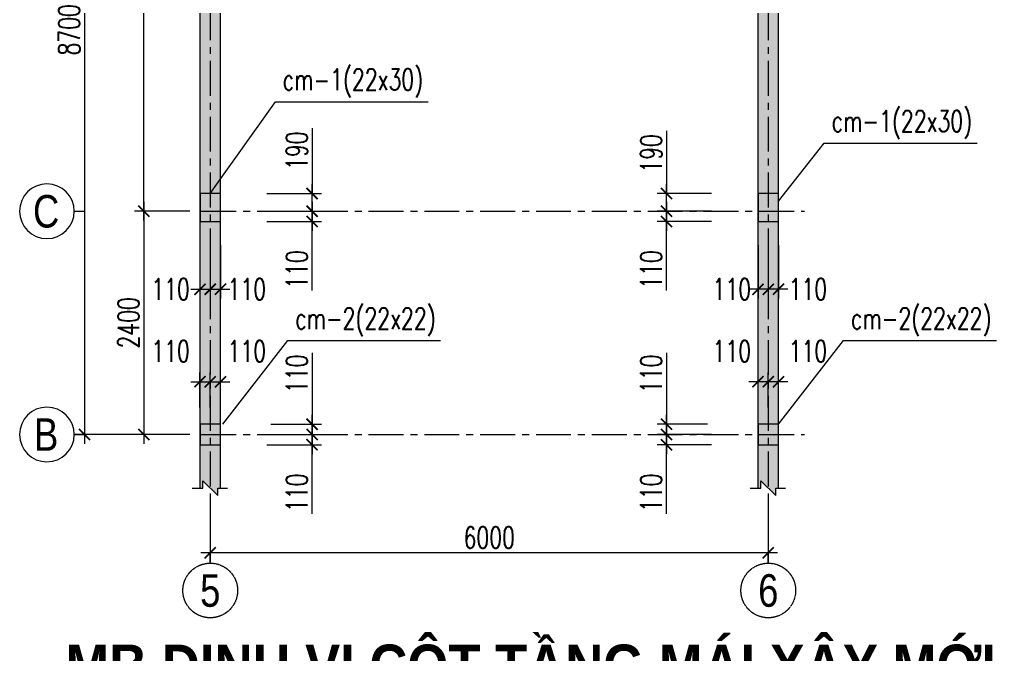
# Model space of a CAD drawing. Header units: millimetres. Extents: x 61738 to 439738, y 60858 to 151243.
# Drawn here: x 158679 to 169183, y 100148 to 106974 of the extents above; entities that cross this region are included whole.
import ezdxf
from ezdxf.enums import TextEntityAlignment as Align

# ---------------------------------------------------------------- set-up
doc = ezdxf.new("R2010")
doc.units = ezdxf.units.MM
doc.linetypes.add('CENTER', pattern=[2, 1.25, -0.25, 0.25, -0.25])
for name, color, linetype, lineweight in [('10-TEXT', 4, 'Continuous', 15), ('3-THAY', 7, 'Continuous', 18), ('6-TRUC', 8, 'CENTER', 9), ('7-HATCH', 8, 'Continuous', 13), ('8-DIM', 8, 'Continuous', 15), ('9-SO HIEU', 8, 'Continuous', 15), ('TEXT', 7, 'Continuous', 25)]:
    doc.layers.add(name, color=color, linetype=linetype, lineweight=lineweight)
doc.layers.add('KICHTHUOC', color=8, linetype='Continuous')
doc.styles.add('A3 - Text 2.3', font='Vnsimli.shx', dxfattribs={"width": 0.7, "height": 230})
doc.styles.add('A3 - Text 3.5', font='VnArialH.TTF', dxfattribs={"width": 0.8, "height": 350})
doc.styles.add('A3 - Text 4.5', font='VnArialH-Bold.TTF', dxfattribs={"width": 0.9, "height": 450})
doc.styles.add('A3-Text 2.3', font='vnsimli.shx', dxfattribs={"width": 0.7, "height": 230, "bigfont": 'vn.shx'})
doc.styles.add('T2', font='VnArialH.TTF', dxfattribs={"width": 0.8})
doc.dimstyles.new('A3-1-100', dxfattribs={"dimtxt": 200, "dimasz": 120, "dimexe": 100, "dimexo": 0, "dimgap": 50, "dimtad": 1, "dimdec": 0, "dimdsep": 49, "dimtxsty": 'A3-Text 2.3', "dimblk": 'ARCHTICK', "dimcen": 10, "dimdle": 100, "dimclrd": 8, "dimclre": 8, "dimclrt": 2, "dimadec": 0, "dimazin": 2, "dimtfac": 1, "dimtdec": 0, "dimtix": 1, "dimtmove": 1, "dimatfit": 3, "dimldrblk": 'DOT', "dimfxl": 1, "dimtolj": 1, "dimtzin": 0, "dimlwd": -1, "dimlwe": -1, "dimarcsym": 0})
pattern_1 = [(50, (140.8, 42495.22), (364.36934, -31.87817), [38.1, -419.1]), (355, (140.8, 42495.22), (-70.48684, 382.1137), [30.48, -335.2812]), (100.45144, (171.16, 42492.56), (293.8825, 350.2355), [32.38, -356.1805]), (46.1842, (140.8, 42596.8), (542.1581, -84.0847), [57.15, -628.65]), (96.63556, (185.97, 42589.8), (474.8083, 494.8522), [48.57, -534.2712]), (351.18415, (140.8, 42596.8), (474.8083, 494.8522), [45.72, -502.9195]), (21, (191.6, 42571.42), (303.2288, -204.5304), [38.1, -419.1]), (326, (191.6, 42571.42), (123.60406, 368.3759), [30.48, -335.28]), (71.45144, (216.86, 42554.38), (426.83284, 163.84554), [32.38, -356.1799]), (37.5, (140.79, 42495.22), (6.17721, 169.11008), [0, -331.216, 0, -340.36, 0, -336.55]), (7.5, (140.8, 42495.22), (133.63933, 200.36115), [0, -194.056, 0, -323.596, 0, -128.27]), (327.5, (27.51, 42495.22), (271.18119, -11.45749), [0, -127, 0, -396.24, 0, -525.78]), (317.5, (-23.3, 42495.22), (296.25836, 50.85298), [0, -165.1, 0, -263.144, 0, -373.38])]

# ---------------------------------------------------------------- blocks, each defined once
blk = doc.blocks.new('Truc Y')
at = {"layer": '10-TEXT', "color": 2}
blk.add_line((0, 0), (-150, 0), dxfattribs=at)
blk.add_circle((400, 0), 400, dxfattribs=at)
at = {"layer": '10-TEXT', "color": 2, "style": 'T2', "width": 0.8}
blk.add_attdef('A', text='', height=500, dxfattribs=at).set_placement((400, 13), align=Align.MIDDLE_CENTER)
blk = doc.blocks.new('_ArchTick')
at = {"color": 0, "linetype": 'ByBlock', "const_width": 0.15}
blk.add_lwpolyline([(-0.5, -0.5), (0.5, 0.5)], dxfattribs=at)
blk = doc.blocks.new('*D674')
at = {"layer": '8-DIM', "color": 8, "linetype": 'ByBlock', "ltscale": 100, "transparency": 16777216}
blk.add_line((159377, 111313), (159377, 102413), dxfattribs=at)
at = {"layer": '8-DIM', "color": 8, "ltscale": 100, "transparency": 16777216}
for p, q in [((160511, 111213), (159277, 111213)), ((160511, 102513), (159277, 102513))]:
    blk.add_line(p, q, dxfattribs=at)
at = {"layer": 'Defpoints', "color": 0, "ltscale": 100, "transparency": 16777216}
for p in [(160511, 111213), (159377, 102513), (160511, 102513)]:
    blk.add_point(p, dxfattribs=at)
at = {"layer": '8-DIM', "color": 8, "ltscale": 100, "transparency": 16777216, "xscale": 120, "yscale": 120, "zscale": 120}
for p, rotation in [((159377, 111213), 90), ((159377, 102513), 270)]:
    blk.add_blockref('_ArchTick', p, dxfattribs=dict(at, rotation=rotation))
at = {"layer": '8-DIM', "color": 2, "ltscale": 100, "transparency": 16777216, "insert": (159212, 106863), "char_height": 230, "attachment_point": 5, "rotation": 90, "style": 'A3-Text 2.3'}
blk.add_mtext('\\A1;8700', dxfattribs=at)
blk = doc.blocks.new('_Dot')
at = {"color": 0, "linetype": 'ByBlock', "lineweight": -2}
blk.add_line((-0.5, 0), (-1, 0), dxfattribs=at)
at = {"color": 0, "linetype": 'ByBlock', "const_width": 0.5}
blk.add_lwpolyline([(-0.25, 0, 1), (0.25, 0, 1)], format="xyb", close=True, dxfattribs=at)
blk = doc.blocks.new('*D675')
at = {"layer": '8-DIM', "color": 8, "linetype": 'ByBlock', "ltscale": 500, "transparency": 16777216}
blk.add_line((160016, 105013), (160016, 102413), dxfattribs=at)
at = {"layer": '8-DIM', "color": 8, "ltscale": 500, "transparency": 16777216}
for p, q in [((160511, 104913), (159916, 104913)), ((160511, 102513), (159916, 102513))]:
    blk.add_line(p, q, dxfattribs=at)
at = {"layer": 'Defpoints', "color": 0, "ltscale": 500, "transparency": 16777216}
for p in [(160511, 104913), (160016, 102513), (160511, 102513)]:
    blk.add_point(p, dxfattribs=at)
at = {"layer": '8-DIM', "color": 8, "ltscale": 500, "transparency": 16777216, "xscale": 120, "yscale": 120, "zscale": 120}
for p, rotation in [((160016, 104913), 90), ((160016, 102513), 270)]:
    blk.add_blockref('_ArchTick', p, dxfattribs=dict(at, rotation=rotation))
at = {"layer": '8-DIM', "color": 2, "ltscale": 500, "transparency": 16777216, "insert": (159851, 103713), "char_height": 230, "attachment_point": 5, "rotation": 90, "style": 'A3-Text 2.3'}
blk.add_mtext('\\A1;2400', dxfattribs=at)
blk = doc.blocks.new('Truc X')
at = {"layer": '6-TRUC', "color": 2}
blk.add_line((0, 0), (0, 150), dxfattribs=at)
blk.add_circle((0, -400), 400, dxfattribs=at)
at = {"layer": '6-TRUC', "color": 2, "style": 'A3 - Text 3.5', "width": 0.8}
blk.add_attdef('1', text='', height=500, dxfattribs=at).set_placement((-13, -400), align=Align.MIDDLE_CENTER)
blk = doc.blocks.new('*D676')
at = {"layer": '8-DIM', "color": 8, "ltscale": 100, "transparency": 16777216}
for p, q in [((160729, 101812), (160729, 101140)), ((166729, 101812), (166729, 101140))]:
    blk.add_line(p, q, dxfattribs=at)
at = {"layer": '8-DIM', "color": 8, "linetype": 'ByBlock', "ltscale": 100, "transparency": 16777216}
blk.add_line((166829, 101240), (160629, 101240), dxfattribs=at)
at = {"layer": 'Defpoints', "color": 0, "ltscale": 100, "transparency": 16777216}
for p in [(160729, 101812), (166729, 101812), (160729, 101240)]:
    blk.add_point(p, dxfattribs=at)
at = {"layer": '8-DIM', "color": 8, "ltscale": 100, "transparency": 16777216, "xscale": 120, "yscale": 120, "zscale": 120, "rotation": 180}
blk.add_blockref('_ArchTick', (160729, 101240), dxfattribs=at)
at = {"layer": '8-DIM', "color": 8, "ltscale": 100, "transparency": 16777216, "xscale": 120, "yscale": 120, "zscale": 120}
blk.add_blockref('_ArchTick', (166729, 101240), dxfattribs=at)
at = {"layer": '8-DIM', "color": 2, "ltscale": 100, "transparency": 16777216, "insert": (163729, 101405), "char_height": 230, "attachment_point": 5, "style": 'A3-Text 2.3'}
blk.add_mtext('\\A1;6000', dxfattribs=at)
blk = doc.blocks.new('*D677')
at = {"layer": '8-DIM', "color": 8, "linetype": 'ByBlock', "ltscale": 500, "transparency": 16777216}
blk.add_line((160016, 104813), (160016, 111313), dxfattribs=at)
at = {"layer": '8-DIM', "color": 8, "ltscale": 500, "transparency": 16777216}
for p, q in [((160511, 111213), (159916, 111213)), ((160511, 104913), (159916, 104913))]:
    blk.add_line(p, q, dxfattribs=at)
at = {"layer": 'Defpoints', "color": 0, "ltscale": 500, "transparency": 16777216}
for p in [(160016, 111213), (160511, 111213), (160511, 104913)]:
    blk.add_point(p, dxfattribs=at)
at = {"layer": '8-DIM', "color": 8, "ltscale": 500, "transparency": 16777216, "xscale": 120, "yscale": 120, "zscale": 120}
for p, rotation in [((160016, 111213), 90), ((160016, 104913), 270)]:
    blk.add_blockref('_ArchTick', p, dxfattribs=dict(at, rotation=rotation))
at = {"layer": '8-DIM', "color": 2, "ltscale": 500, "transparency": 16777216, "insert": (159851, 108063), "char_height": 230, "attachment_point": 5, "rotation": 90, "style": 'A3-Text 2.3'}
blk.add_mtext('\\A1;6300', dxfattribs=at)
blk = doc.blocks.new('*D686')
at = {"layer": '8-DIM', "color": 8, "ltscale": 500, "transparency": 16777216}
for p, q in [((160619, 104547), (160619, 103974)), ((160729, 104547), (160729, 103974))]:
    blk.add_line(p, q, dxfattribs=at)
at = {"layer": '8-DIM', "color": 8, "linetype": 'ByBlock', "ltscale": 500, "transparency": 16777216}
blk.add_line((160519, 104074), (160829, 104074), dxfattribs=at)
at = {"layer": 'Defpoints', "color": 0, "ltscale": 500, "transparency": 16777216}
for p in [(160619, 104547), (160729, 104547), (160729, 104074)]:
    blk.add_point(p, dxfattribs=at)
at = {"layer": '8-DIM', "color": 8, "ltscale": 500, "transparency": 16777216, "xscale": 120, "yscale": 120, "zscale": 120, "rotation": 180}
blk.add_blockref('_ArchTick', (160619, 104074), dxfattribs=at)
at = {"layer": '8-DIM', "color": 8, "ltscale": 500, "transparency": 16777216, "xscale": 120, "yscale": 120, "zscale": 120}
blk.add_blockref('_ArchTick', (160729, 104074), dxfattribs=at)
at = {"layer": '8-DIM', "color": 2, "ltscale": 500, "transparency": 16777216, "insert": (160303, 104074), "char_height": 230, "attachment_point": 5, "style": 'A3-Text 2.3'}
blk.add_mtext('\\A1;110', dxfattribs=at)
blk = doc.blocks.new('*D687')
at = {"layer": '8-DIM', "color": 8, "ltscale": 500, "transparency": 16777216}
for p, q in [((160729, 104547), (160729, 103974)), ((160839, 104547), (160839, 103974))]:
    blk.add_line(p, q, dxfattribs=at)
at = {"layer": '8-DIM', "color": 8, "linetype": 'ByBlock', "ltscale": 500, "transparency": 16777216}
blk.add_line((160629, 104074), (160939, 104074), dxfattribs=at)
at = {"layer": 'Defpoints', "color": 0, "ltscale": 500, "transparency": 16777216}
for p in [(160729, 104547), (160839, 104547), (160839, 104074)]:
    blk.add_point(p, dxfattribs=at)
at = {"layer": '8-DIM', "color": 8, "ltscale": 500, "transparency": 16777216, "xscale": 120, "yscale": 120, "zscale": 120, "rotation": 180}
blk.add_blockref('_ArchTick', (160729, 104074), dxfattribs=at)
at = {"layer": '8-DIM', "color": 8, "ltscale": 500, "transparency": 16777216, "xscale": 120, "yscale": 120, "zscale": 120}
blk.add_blockref('_ArchTick', (160839, 104074), dxfattribs=at)
at = {"layer": '8-DIM', "color": 2, "ltscale": 500, "transparency": 16777216, "insert": (161122, 104074), "char_height": 230, "attachment_point": 5, "style": 'A3-Text 2.3'}
blk.add_mtext('\\A1;110', dxfattribs=at)
blk = doc.blocks.new('*D688')
at = {"layer": '8-DIM', "color": 8, "linetype": 'ByBlock', "ltscale": 500, "transparency": 16777216}
for p, q in [((161824, 105013), (161824, 104703)), ((161824, 104060), (161824, 104803))]:
    blk.add_line(p, q, dxfattribs=at)
at = {"layer": '8-DIM', "color": 8, "ltscale": 500, "transparency": 16777216}
for p, q in [((161339, 104913), (161924, 104913)), ((161339, 104803), (161924, 104803))]:
    blk.add_line(p, q, dxfattribs=at)
at = {"layer": 'Defpoints', "color": 0, "ltscale": 500, "transparency": 16777216}
for p in [(161339, 104913), (161339, 104803), (161824, 104803)]:
    blk.add_point(p, dxfattribs=at)
at = {"layer": '8-DIM', "color": 8, "ltscale": 500, "transparency": 16777216, "xscale": 120, "yscale": 120, "zscale": 120}
for p, rotation in [((161824, 104913), 90), ((161824, 104803), 270)]:
    blk.add_blockref('_ArchTick', p, dxfattribs=dict(at, rotation=rotation))
at = {"layer": '8-DIM', "color": 2, "ltscale": 500, "transparency": 16777216, "insert": (161659, 104286), "char_height": 230, "attachment_point": 5, "rotation": 90, "style": 'A3-Text 2.3'}
blk.add_mtext('\\A1;110', dxfattribs=at)
blk = doc.blocks.new('*D689')
at = {"layer": '8-DIM', "color": 8, "linetype": 'ByBlock', "ltscale": 500, "transparency": 16777216}
for p, q in [((161824, 105806), (161824, 105103)), ((161824, 104813), (161824, 105203))]:
    blk.add_line(p, q, dxfattribs=at)
at = {"layer": '8-DIM', "color": 8, "ltscale": 500, "transparency": 16777216}
for p, q in [((161339, 105103), (161924, 105103)), ((161339, 104913), (161924, 104913))]:
    blk.add_line(p, q, dxfattribs=at)
at = {"layer": 'Defpoints', "color": 0, "ltscale": 500, "transparency": 16777216}
for p in [(161339, 105103), (161824, 105103), (161339, 104913)]:
    blk.add_point(p, dxfattribs=at)
at = {"layer": '8-DIM', "color": 8, "ltscale": 500, "transparency": 16777216, "xscale": 120, "yscale": 120, "zscale": 120}
for p, rotation in [((161824, 105103), 90), ((161824, 104913), 270)]:
    blk.add_blockref('_ArchTick', p, dxfattribs=dict(at, rotation=rotation))
at = {"layer": '8-DIM', "color": 2, "ltscale": 500, "transparency": 16777216, "insert": (161659, 105564), "char_height": 230, "attachment_point": 5, "rotation": 90, "style": 'A3-Text 2.3'}
blk.add_mtext('\\A1;190', dxfattribs=at)
blk = doc.blocks.new('*D690')
at = {"layer": '8-DIM', "color": 8, "ltscale": 500, "transparency": 16777216}
for p, q in [((166729, 104547), (166729, 103974)), ((166839, 104547), (166839, 103974))]:
    blk.add_line(p, q, dxfattribs=at)
at = {"layer": '8-DIM', "color": 8, "linetype": 'ByBlock', "ltscale": 500, "transparency": 16777216}
blk.add_line((166939, 104074), (166629, 104074), dxfattribs=at)
at = {"layer": 'Defpoints', "color": 0, "ltscale": 500, "transparency": 16777216}
for p in [(166729, 104547), (166839, 104547), (166729, 104074)]:
    blk.add_point(p, dxfattribs=at)
at = {"layer": '8-DIM', "color": 8, "ltscale": 500, "transparency": 16777216, "xscale": 120, "yscale": 120, "zscale": 120, "rotation": 180}
blk.add_blockref('_ArchTick', (166729, 104074), dxfattribs=at)
at = {"layer": '8-DIM', "color": 8, "ltscale": 500, "transparency": 16777216, "xscale": 120, "yscale": 120, "zscale": 120}
blk.add_blockref('_ArchTick', (166839, 104074), dxfattribs=at)
at = {"layer": '8-DIM', "color": 2, "ltscale": 500, "transparency": 16777216, "insert": (167156, 104074), "char_height": 230, "attachment_point": 5, "style": 'A3-Text 2.3'}
blk.add_mtext('\\A1;110', dxfattribs=at)
blk = doc.blocks.new('*D691')
at = {"layer": '8-DIM', "color": 8, "ltscale": 500, "transparency": 16777216}
for p, q in [((166619, 104547), (166619, 103974)), ((166729, 104547), (166729, 103974))]:
    blk.add_line(p, q, dxfattribs=at)
at = {"layer": '8-DIM', "color": 8, "linetype": 'ByBlock', "ltscale": 500, "transparency": 16777216}
blk.add_line((166829, 104074), (166519, 104074), dxfattribs=at)
at = {"layer": 'Defpoints', "color": 0, "ltscale": 500, "transparency": 16777216}
for p in [(166619, 104547), (166729, 104547), (166619, 104074)]:
    blk.add_point(p, dxfattribs=at)
at = {"layer": '8-DIM', "color": 8, "ltscale": 500, "transparency": 16777216, "xscale": 120, "yscale": 120, "zscale": 120, "rotation": 180}
blk.add_blockref('_ArchTick', (166619, 104074), dxfattribs=at)
at = {"layer": '8-DIM', "color": 8, "ltscale": 500, "transparency": 16777216, "xscale": 120, "yscale": 120, "zscale": 120}
blk.add_blockref('_ArchTick', (166729, 104074), dxfattribs=at)
at = {"layer": '8-DIM', "color": 2, "ltscale": 500, "transparency": 16777216, "insert": (166337, 104074), "char_height": 230, "attachment_point": 5, "style": 'A3-Text 2.3'}
blk.add_mtext('\\A1;110', dxfattribs=at)
blk = doc.blocks.new('*D692')
at = {"layer": '8-DIM', "color": 8, "linetype": 'ByBlock', "ltscale": 500, "transparency": 16777216}
for p, q in [((165635, 105013), (165635, 104703)), ((165635, 104060), (165635, 104803))]:
    blk.add_line(p, q, dxfattribs=at)
at = {"layer": '8-DIM', "color": 8, "ltscale": 500, "transparency": 16777216}
for p, q in [((166119, 104913), (165535, 104913)), ((166119, 104803), (165535, 104803))]:
    blk.add_line(p, q, dxfattribs=at)
at = {"layer": 'Defpoints', "color": 0, "ltscale": 500, "transparency": 16777216}
for p in [(166119, 104913), (165635, 104803), (166119, 104803)]:
    blk.add_point(p, dxfattribs=at)
at = {"layer": '8-DIM', "color": 8, "ltscale": 500, "transparency": 16777216, "xscale": 120, "yscale": 120, "zscale": 120}
for p, rotation in [((165635, 104913), 90), ((165635, 104803), 270)]:
    blk.add_blockref('_ArchTick', p, dxfattribs=dict(at, rotation=rotation))
at = {"layer": '8-DIM', "color": 2, "ltscale": 500, "transparency": 16777216, "insert": (165470, 104286), "char_height": 230, "attachment_point": 5, "rotation": 90, "style": 'A3-Text 2.3'}
blk.add_mtext('\\A1;110', dxfattribs=at)
blk = doc.blocks.new('*D693')
at = {"layer": '8-DIM', "color": 8, "linetype": 'ByBlock', "ltscale": 500, "transparency": 16777216}
for p, q in [((165635, 105776), (165635, 105103)), ((165635, 104813), (165635, 105203))]:
    blk.add_line(p, q, dxfattribs=at)
at = {"layer": '8-DIM', "color": 8, "ltscale": 500, "transparency": 16777216}
for p, q in [((166119, 105103), (165535, 105103)), ((166119, 104913), (165535, 104913))]:
    blk.add_line(p, q, dxfattribs=at)
at = {"layer": 'Defpoints', "color": 0, "ltscale": 500, "transparency": 16777216}
for p in [(165635, 105103), (166119, 105103), (166119, 104913)]:
    blk.add_point(p, dxfattribs=at)
at = {"layer": '8-DIM', "color": 8, "ltscale": 500, "transparency": 16777216, "xscale": 120, "yscale": 120, "zscale": 120}
for p, rotation in [((165635, 105103), 90), ((165635, 104913), 270)]:
    blk.add_blockref('_ArchTick', p, dxfattribs=dict(at, rotation=rotation))
at = {"layer": '8-DIM', "color": 2, "ltscale": 500, "transparency": 16777216, "insert": (165470, 105534), "char_height": 230, "attachment_point": 5, "rotation": 90, "style": 'A3-Text 2.3'}
blk.add_mtext('\\A1;190', dxfattribs=at)
blk = doc.blocks.new('*D694')
at = {"layer": '8-DIM', "color": 8, "ltscale": 500, "transparency": 16777216}
for p, q in [((160619, 102803), (160619, 103180)), ((160729, 102803), (160729, 103180))]:
    blk.add_line(p, q, dxfattribs=at)
at = {"layer": '8-DIM', "color": 8, "linetype": 'ByBlock', "ltscale": 500, "transparency": 16777216}
blk.add_line((160519, 103080), (160829, 103080), dxfattribs=at)
at = {"layer": 'Defpoints', "color": 0, "ltscale": 500, "transparency": 16777216}
for p in [(160729, 103080), (160619, 102803), (160729, 102803)]:
    blk.add_point(p, dxfattribs=at)
at = {"layer": '8-DIM', "color": 8, "ltscale": 500, "transparency": 16777216, "xscale": 120, "yscale": 120, "zscale": 120, "rotation": 180}
blk.add_blockref('_ArchTick', (160619, 103080), dxfattribs=at)
at = {"layer": '8-DIM', "color": 8, "ltscale": 500, "transparency": 16777216, "xscale": 120, "yscale": 120, "zscale": 120}
blk.add_blockref('_ArchTick', (160729, 103080), dxfattribs=at)
at = {"layer": '8-DIM', "color": 2, "ltscale": 500, "transparency": 16777216, "insert": (160303, 103410), "char_height": 230, "attachment_point": 5, "style": 'A3-Text 2.3'}
blk.add_mtext('\\A1;110', dxfattribs=at)
blk = doc.blocks.new('*D695')
at = {"layer": '8-DIM', "color": 8, "ltscale": 500, "transparency": 16777216}
for p, q in [((160729, 102803), (160729, 103180)), ((160839, 102803), (160839, 103180))]:
    blk.add_line(p, q, dxfattribs=at)
at = {"layer": '8-DIM', "color": 8, "linetype": 'ByBlock', "ltscale": 500, "transparency": 16777216}
blk.add_line((160629, 103080), (160939, 103080), dxfattribs=at)
at = {"layer": 'Defpoints', "color": 0, "ltscale": 500, "transparency": 16777216}
for p in [(160839, 103080), (160729, 102803), (160839, 102803)]:
    blk.add_point(p, dxfattribs=at)
at = {"layer": '8-DIM', "color": 8, "ltscale": 500, "transparency": 16777216, "xscale": 120, "yscale": 120, "zscale": 120, "rotation": 180}
blk.add_blockref('_ArchTick', (160729, 103080), dxfattribs=at)
at = {"layer": '8-DIM', "color": 8, "ltscale": 500, "transparency": 16777216, "xscale": 120, "yscale": 120, "zscale": 120}
blk.add_blockref('_ArchTick', (160839, 103080), dxfattribs=at)
at = {"layer": '8-DIM', "color": 2, "ltscale": 500, "transparency": 16777216, "insert": (161122, 103410), "char_height": 230, "attachment_point": 5, "style": 'A3-Text 2.3'}
blk.add_mtext('\\A1;110', dxfattribs=at)
blk = doc.blocks.new('*D696')
at = {"layer": '8-DIM', "color": 8, "linetype": 'ByBlock', "ltscale": 500, "transparency": 16777216}
for p, q in [((161824, 102613), (161824, 102303)), ((161824, 101660), (161824, 102403))]:
    blk.add_line(p, q, dxfattribs=at)
at = {"layer": '8-DIM', "color": 8, "ltscale": 500, "transparency": 16777216}
for p, q in [((161339, 102513), (161924, 102513)), ((161339, 102403), (161924, 102403))]:
    blk.add_line(p, q, dxfattribs=at)
at = {"layer": 'Defpoints', "color": 0, "ltscale": 500, "transparency": 16777216}
for p in [(161339, 102513), (161339, 102403), (161824, 102403)]:
    blk.add_point(p, dxfattribs=at)
at = {"layer": '8-DIM', "color": 8, "ltscale": 500, "transparency": 16777216, "xscale": 120, "yscale": 120, "zscale": 120}
for p, rotation in [((161824, 102513), 90), ((161824, 102403), 270)]:
    blk.add_blockref('_ArchTick', p, dxfattribs=dict(at, rotation=rotation))
at = {"layer": '8-DIM', "color": 2, "ltscale": 500, "transparency": 16777216, "insert": (161659, 101886), "char_height": 230, "attachment_point": 5, "rotation": 90, "style": 'A3-Text 2.3'}
blk.add_mtext('\\A1;110', dxfattribs=at)
blk = doc.blocks.new('*D697')
at = {"layer": '8-DIM', "color": 8, "linetype": 'ByBlock', "ltscale": 500, "transparency": 16777216}
for p, q in [((161824, 103391), (161824, 102623)), ((161824, 102413), (161824, 102723))]:
    blk.add_line(p, q, dxfattribs=at)
at = {"layer": '8-DIM', "color": 8, "ltscale": 500, "transparency": 16777216}
for p, q in [((161381, 102623), (161924, 102623)), ((161381, 102513), (161924, 102513))]:
    blk.add_line(p, q, dxfattribs=at)
at = {"layer": 'Defpoints', "color": 0, "ltscale": 500, "transparency": 16777216}
for p in [(161381, 102623), (161824, 102623), (161381, 102513)]:
    blk.add_point(p, dxfattribs=at)
at = {"layer": '8-DIM', "color": 8, "ltscale": 500, "transparency": 16777216, "xscale": 120, "yscale": 120, "zscale": 120}
for p, rotation in [((161824, 102623), 90), ((161824, 102513), 270)]:
    blk.add_blockref('_ArchTick', p, dxfattribs=dict(at, rotation=rotation))
at = {"layer": '8-DIM', "color": 2, "ltscale": 500, "transparency": 16777216, "insert": (161659, 103164), "char_height": 230, "attachment_point": 5, "rotation": 90, "style": 'A3-Text 2.3'}
blk.add_mtext('\\A1;110', dxfattribs=at)
blk = doc.blocks.new('*D698')
at = {"layer": '8-DIM', "color": 8, "ltscale": 500, "transparency": 16777216}
for p, q in [((166729, 102803), (166729, 103180)), ((166839, 102803), (166839, 103180))]:
    blk.add_line(p, q, dxfattribs=at)
at = {"layer": '8-DIM', "color": 8, "linetype": 'ByBlock', "ltscale": 500, "transparency": 16777216}
blk.add_line((166939, 103080), (166629, 103080), dxfattribs=at)
at = {"layer": 'Defpoints', "color": 0, "ltscale": 500, "transparency": 16777216}
for p in [(166729, 103080), (166729, 102803), (166839, 102803)]:
    blk.add_point(p, dxfattribs=at)
at = {"layer": '8-DIM', "color": 8, "ltscale": 500, "transparency": 16777216, "xscale": 120, "yscale": 120, "zscale": 120, "rotation": 180}
blk.add_blockref('_ArchTick', (166729, 103080), dxfattribs=at)
at = {"layer": '8-DIM', "color": 8, "ltscale": 500, "transparency": 16777216, "xscale": 120, "yscale": 120, "zscale": 120}
blk.add_blockref('_ArchTick', (166839, 103080), dxfattribs=at)
at = {"layer": '8-DIM', "color": 2, "ltscale": 500, "transparency": 16777216, "insert": (167156, 103410), "char_height": 230, "attachment_point": 5, "style": 'A3-Text 2.3'}
blk.add_mtext('\\A1;110', dxfattribs=at)
blk = doc.blocks.new('*D699')
at = {"layer": '8-DIM', "color": 8, "ltscale": 500, "transparency": 16777216}
for p, q in [((166619, 102803), (166619, 103180)), ((166729, 102803), (166729, 103180))]:
    blk.add_line(p, q, dxfattribs=at)
at = {"layer": '8-DIM', "color": 8, "linetype": 'ByBlock', "ltscale": 500, "transparency": 16777216}
blk.add_line((166829, 103080), (166519, 103080), dxfattribs=at)
at = {"layer": 'Defpoints', "color": 0, "ltscale": 500, "transparency": 16777216}
for p in [(166619, 103080), (166619, 102803), (166729, 102803)]:
    blk.add_point(p, dxfattribs=at)
at = {"layer": '8-DIM', "color": 8, "ltscale": 500, "transparency": 16777216, "xscale": 120, "yscale": 120, "zscale": 120, "rotation": 180}
blk.add_blockref('_ArchTick', (166619, 103080), dxfattribs=at)
at = {"layer": '8-DIM', "color": 8, "ltscale": 500, "transparency": 16777216, "xscale": 120, "yscale": 120, "zscale": 120}
blk.add_blockref('_ArchTick', (166729, 103080), dxfattribs=at)
at = {"layer": '8-DIM', "color": 2, "ltscale": 500, "transparency": 16777216, "insert": (166337, 103410), "char_height": 230, "attachment_point": 5, "style": 'A3-Text 2.3'}
blk.add_mtext('\\A1;110', dxfattribs=at)
blk = doc.blocks.new('*D700')
at = {"layer": '8-DIM', "color": 8, "linetype": 'ByBlock', "ltscale": 500, "transparency": 16777216}
for p, q in [((165635, 102613), (165635, 102303)), ((165635, 101660), (165635, 102403))]:
    blk.add_line(p, q, dxfattribs=at)
at = {"layer": '8-DIM', "color": 8, "ltscale": 500, "transparency": 16777216}
for p, q in [((166119, 102513), (165535, 102513)), ((166119, 102403), (165535, 102403))]:
    blk.add_line(p, q, dxfattribs=at)
at = {"layer": 'Defpoints', "color": 0, "ltscale": 500, "transparency": 16777216}
for p in [(166119, 102513), (165635, 102403), (166119, 102403)]:
    blk.add_point(p, dxfattribs=at)
at = {"layer": '8-DIM', "color": 8, "ltscale": 500, "transparency": 16777216, "xscale": 120, "yscale": 120, "zscale": 120}
for p, rotation in [((165635, 102513), 90), ((165635, 102403), 270)]:
    blk.add_blockref('_ArchTick', p, dxfattribs=dict(at, rotation=rotation))
at = {"layer": '8-DIM', "color": 2, "ltscale": 500, "transparency": 16777216, "insert": (165470, 101886), "char_height": 230, "attachment_point": 5, "rotation": 90, "style": 'A3-Text 2.3'}
blk.add_mtext('\\A1;110', dxfattribs=at)
blk = doc.blocks.new('*D701')
at = {"layer": '8-DIM', "color": 8, "linetype": 'ByBlock', "ltscale": 500, "transparency": 16777216}
for p, q in [((165635, 103391), (165635, 102623)), ((165635, 102413), (165635, 102723))]:
    blk.add_line(p, q, dxfattribs=at)
at = {"layer": '8-DIM', "color": 8, "ltscale": 500, "transparency": 16777216}
for p, q in [((166077, 102623), (165535, 102623)), ((166077, 102513), (165535, 102513))]:
    blk.add_line(p, q, dxfattribs=at)
at = {"layer": 'Defpoints', "color": 0, "ltscale": 500, "transparency": 16777216}
for p in [(165635, 102623), (166077, 102623), (166077, 102513)]:
    blk.add_point(p, dxfattribs=at)
at = {"layer": '8-DIM', "color": 8, "ltscale": 500, "transparency": 16777216, "xscale": 120, "yscale": 120, "zscale": 120}
for p, rotation in [((165635, 102623), 90), ((165635, 102513), 270)]:
    blk.add_blockref('_ArchTick', p, dxfattribs=dict(at, rotation=rotation))
at = {"layer": '8-DIM', "color": 2, "ltscale": 500, "transparency": 16777216, "insert": (165470, 103164), "char_height": 230, "attachment_point": 5, "rotation": 90, "style": 'A3-Text 2.3'}
blk.add_mtext('\\A1;110', dxfattribs=at)

msp = doc.modelspace()

# ---------------------------------------------------------------- hatches: boundary and pattern name
at = {"layer": '7-HATCH', "ltscale": 400}
h = msp.add_hatch(dxfattribs=at)
h.set_pattern_fill('AR-CONC', color=256, scale=2)
h.set_pattern_definition(pattern_1)
h.paths.add_polyline_path([(166839.3, 102402.5), (166619.3, 102402.5), (166619.3, 101935.2), (166649.3, 101935.2), (166649.3, 102015.2), (166809.3, 101855.2), (166809.3, 101935.2), (166839.3, 101935.2)])
h.paths.add_polyline_path([(160839.3, 102402.5), (160619.3, 102402.5), (160619.3, 101935.2), (160649.3, 101935.2), (160649.3, 102015.2), (160809.3, 101855.2), (160809.3, 101935.2), (160839.3, 101935.2)])
h.paths.add_polyline_path([(160839.3, 111905.2), (160809.3, 111905.2), (160809.3, 111825.2), (160649.3, 111985.2), (160649.3, 111905.2), (160619.3, 111905.2), (160619.3, 111322.5), (160839.3, 111322.5)])
h.paths.add_polyline_path([(160619.3, 111322.5), (160296.1, 111322.5), (160296.1, 111310.2), (160376.1, 111310.2), (160216.1, 111150.2), (160296.1, 111150.2), (160296.1, 111102.5), (160619.3, 111102.5)])
h.paths.add_polyline_path([(166839.3, 111905.2), (166809.3, 111905.2), (166809.3, 111825.2), (166649.3, 111985.2), (166649.3, 111905.2), (166619.3, 111905.2), (166619.3, 111322.5), (166839.3, 111322.5)])
h.paths.add_polyline_path([(167546.1, 111305.2), (167466.1, 111305.2), (167466.1, 111322.5), (166839.3, 111322.5), (166839.3, 111102.5), (167466.1, 111102.5), (167466.1, 111145.2), (167386.1, 111145.2)])
h = msp.add_hatch(dxfattribs=at)
h.set_pattern_fill('AR-CONC', color=256, scale=2)
h.set_pattern_definition(pattern_1)
h.paths.add_polyline_path([(160839.3, 111322.5), (160839.3, 111102.5), (166619.3, 111102.5), (166619.3, 111322.5)])
h.paths.add_polyline_path([(160619.3, 105102.5), (160839.3, 105102.5), (160839.3, 111022.5), (160619.3, 111022.5)])
h.paths.add_polyline_path([(166619.3, 105102.5), (166839.3, 105102.5), (166839.3, 111022.5), (166619.3, 111022.5)])
h.paths.add_polyline_path([(166839.3, 104802.5), (166619.3, 104802.5), (166619.3, 102622.5), (166839.3, 102622.5)])
h.paths.add_polyline_path([(160839.3, 104802.5), (160619.3, 104802.5), (160619.3, 102622.5), (160839.3, 102622.5)])
h = msp.add_hatch(color=256, dxfattribs=at)
h.paths.add_polyline_path([(166839.3, 105102.5), (166619.3, 105102.5), (166619.3, 104802.5), (166839.3, 104802.5)])
h.paths.add_polyline_path([(166839.3, 111322.5), (166619.3, 111322.5), (166619.3, 111022.5), (166839.3, 111022.5)])
for points in [[(160839.3, 105102.5), (160619.3, 105102.5), (160619.3, 104802.5), (160839.3, 104802.5)], [(160839.3, 102622.5), (160619.3, 102622.5), (160619.3, 102402.5), (160839.3, 102402.5)], [(166839.3, 102622.5), (166619.3, 102622.5), (166619.3, 102402.5), (166839.3, 102402.5)]]:
    msp.add_hatch(color=256, dxfattribs=at).paths.add_polyline_path(points)
h = msp.add_hatch(color=256, dxfattribs=at)
h.paths.add_polyline_path([(160839.3, 105102.5), (160619.3, 105102.5), (160619.3, 104802.5), (160839.3, 104802.5)])
h.paths.add_polyline_path([(166839.3, 105102.5), (166619.3, 105102.5), (166619.3, 104802.5), (166839.3, 104802.5)])
at = {"layer": '7-HATCH', "ltscale": 500}
h = msp.add_hatch(color=256, dxfattribs=at)
h.dxf.hatch_style = 1
h.paths.add_polyline_path([(166839.3, 102622.5), (166619.3, 102622.5), (166619.3, 102402.5), (166839.3, 102402.5)])
h.paths.add_polyline_path([(160839.3, 102402.5), (160839.3, 102622.5), (160619.3, 102622.5), (160619.3, 102402.5)])

# ---------------------------------------------------------------- linework, layer by layer
at = {"layer": '3-THAY', "ltscale": 400}
for points in [[(160619.3, 101935.2), (160619.3, 111905.2)], [(160839.3, 101935.2), (160839.3, 111905.2)], [(166619.3, 101935.2), (166619.3, 111905.2)], [(166839.3, 101935.2), (166839.3, 111905.2)]]:
    msp.add_lwpolyline(points, dxfattribs=at)
at = {"layer": '3-THAY'}
for points in [[(160619.3, 104802.5), (160839.3, 104802.5), (160839.3, 105102.5), (160619.3, 105102.5)], [(166619.3, 104802.5), (166839.3, 104802.5), (166839.3, 105102.5), (166619.3, 105102.5)], [(160619.3, 102402.5), (160839.3, 102402.5), (160839.3, 102622.5), (160619.3, 102622.5)], [(166619.3, 102402.5), (166839.3, 102402.5), (166839.3, 102622.5), (166619.3, 102622.5)]]:
    msp.add_lwpolyline(points, close=True, dxfattribs=at)
at = {"layer": '6-TRUC', "ltscale": 300}
for p, q in [((160729.3, 112528.7), (160729.3, 101240)), ((166729.3, 112528.7), (166729.3, 101240)), ((160632.4, 104912.5), (167119.8, 104912.5)), ((160632.4, 102512.5), (167119.8, 102512.5))]:
    msp.add_line(p, q, dxfattribs=at)
at = {"layer": '7-HATCH', "ltscale": 400}
for points in [[(160536.1, 101935.2), (160649.3, 101935.2), (160649.3, 102015.2), (160809.3, 101855.2), (160809.3, 101935.2), (160916.1, 101935.2)], [(166536.1, 101935.2), (166649.3, 101935.2), (166649.3, 102015.2), (166809.3, 101855.2), (166809.3, 101935.2), (166916.1, 101935.2)]]:
    msp.add_lwpolyline(points, dxfattribs=at)

# ---------------------------------------------------------------- block references
at = {"layer": 'KICHTHUOC'}
ref = msp.add_blockref('Truc Y', (159266.8, 104912.5), dxfattribs=dict(at, xscale=-0.7349999999496504, yscale=0.7349999999423744, zscale=0.7349999999511055))
ref.add_attrib('A', 'c', dxfattribs={"layer": 'TEXT', "height": 350, "style": 'T2', "width": 0.8}).set_placement((158964.9, 104912.5), align=Align.MIDDLE_CENTER)
ref = msp.add_blockref('Truc Y', (159266.8, 102512.5), dxfattribs=dict(at, xscale=-0.7349999999496504, yscale=0.7349999999423744, zscale=0.7349999999511055))
ref.add_attrib('A', 'B', dxfattribs={"layer": 'TEXT', "height": 350, "style": 'T2', "width": 0.8}).set_placement((158964.9, 102512.5), align=Align.MIDDLE_CENTER)
ref = msp.add_blockref('Truc X', (160729.3, 101129.8), dxfattribs=dict(at, xscale=0.7349999999496504, yscale=0.7349999999496504, zscale=0.7349999999496504))
ref.add_attrib('1', '5', dxfattribs={"layer": 'TEXT', "color": 2, "height": 350, "style": 'A3 - Text 3.5', "width": 0.8}).set_placement((160729.3, 100835.8), align=Align.MIDDLE_CENTER)
ref = msp.add_blockref('Truc X', (166729.3, 101129.8), dxfattribs=dict(at, xscale=0.7349999999496504, yscale=0.7349999999496504, zscale=0.7349999999496504))
ref.add_attrib('1', '6', dxfattribs={"layer": 'TEXT', "color": 2, "height": 350, "style": 'A3 - Text 3.5', "width": 0.8}).set_placement((166729.3, 100835.8), align=Align.MIDDLE_CENTER)

# ---------------------------------------------------------------- texts
at = {"layer": '10-TEXT', "style": 'A3 - Text 2.3', "width": 0.7}
for s, p in [('cm-1(22x30)', (161507.8, 106214.1)), ('cm-1(22x30)', (167410.3, 105767.3)), ('cm-2(22x22)', (161641.8, 103645.7)), ('cm-2(22x22)', (167617.8, 103645.7))]:
    msp.add_text(s, height=230, dxfattribs=at).set_placement(p)
at = {"layer": '10-TEXT', "style": 'A3 - Text 4.5', "width": 0.9}
msp.add_text('%%Umb ®Þnh vÞ cét tÇng m¸i x©y míi', height=450, dxfattribs=at).set_placement((164174.4, 99804.2), align=Align.CENTER)

# ---------------------------------------------------------------- dimensions: what is measured, and where the dimension line sits
at = {"layer": '8-DIM', "ltscale": 100}
dim = msp.add_linear_dim(base=(159377, 102512.5), p1=(160511.1, 111212.5), p2=(160511.1, 102512.5), angle=90, dimstyle='A3-1-100', dxfattribs=at)
dim.commit()
dim.dimension.update_dxf_attribs({"geometry": '*D674', "text_midpoint": (159212, 106862.5)})
at = {"layer": '8-DIM', "ltscale": 500}
for base, p2, picture, middle in [((160016.2, 111212.5), (160511.1, 111212.5), '*D677', (159851.2, 108062.5)), ((160016.2, 102512.5), (160511.1, 102512.5), '*D675', (159851.2, 103712.5))]:
    dim = msp.add_linear_dim(base=base, p1=(160511.1, 104912.5), p2=p2, angle=90, dimstyle='A3-1-100', dxfattribs=at)
    dim.commit()
    dim.dimension.update_dxf_attribs({"geometry": picture, "text_midpoint": middle})
for base, p1, p2, angle, picture, middle in [((161823.6, 105102.5), (161339.2, 104912.5), (161339.2, 105102.5), 270, '*D689', (161658.6, 105564.2)), ((165635, 105102.5), (166119.4, 104912.5), (166119.4, 105102.5), 270, '*D693', (165800, 105534.2)), ((161823.6, 104802.5), (161339.2, 104912.5), (161339.2, 104802.5), 270, '*D688', (161658.6, 104286.2)), ((165635, 104802.5), (166119.4, 104912.5), (166119.4, 104802.5), 270, '*D692', (165800, 104286.2)), ((166619.3, 104073.6), (166729.3, 104547.3), (166619.3, 104547.3), 180, '*D691', (166337.1, 103908.6)), ((166729.3, 104073.6), (166839.3, 104547.3), (166729.3, 104547.3), 180, '*D690', (167155.9, 103908.6)), ((166619.3, 103080.2), (166729.3, 102802.6), (166619.3, 102802.6), 180, '*D699', (166337.1, 103245.2)), ((166729.3, 103080.2), (166839.3, 102802.6), (166729.3, 102802.6), 180, '*D698', (167155.9, 103245.2)), ((161823.6, 102622.5), (161381.5, 102512.5), (161381.5, 102622.5), 270, '*D697', (161658.6, 103164.2)), ((165635, 102622.5), (166077.2, 102512.5), (166077.2, 102622.5), 270, '*D701', (165800, 103164.2)), ((161823.6, 102402.5), (161339.2, 102512.5), (161339.2, 102402.5), 270, '*D696', (161658.6, 101886.2)), ((165635, 102402.5), (166119.4, 102512.5), (166119.4, 102402.5), 270, '*D700', (165800, 101886.2))]:
    dim = msp.add_linear_dim(base=base, p1=p1, p2=p2, angle=angle, dimstyle='A3-1-100', dxfattribs=at)
    dim.commit()
    dim.dimension.update_dxf_attribs({"geometry": picture, "text_midpoint": middle, "dimtype": 160})
for base, p1, p2, picture, middle in [((160729.3, 104073.6), (160619.3, 104547.3), (160729.3, 104547.3), '*D686', (160302.7, 103908.6)), ((160839.3, 104073.6), (160729.3, 104547.3), (160839.3, 104547.3), '*D687', (161121.6, 103908.6)), ((160729.3, 103080.2), (160619.3, 102802.6), (160729.3, 102802.6), '*D694', (160302.7, 103245.2)), ((160839.3, 103080.2), (160729.3, 102802.6), (160839.3, 102802.6), '*D695', (161121.6, 103245.2))]:
    dim = msp.add_linear_dim(base=base, p1=p1, p2=p2, dimstyle='A3-1-100', dxfattribs=at)
    dim.commit()
    dim.dimension.update_dxf_attribs({"geometry": picture, "text_midpoint": middle, "dimtype": 160})
at = {"layer": '8-DIM', "ltscale": 100}
dim = msp.add_linear_dim(base=(160729.3, 101240), p1=(166729.3, 101812), p2=(160729.3, 101812), dimstyle='A3-1-100', dxfattribs=at)
dim.commit()
dim.dimension.update_dxf_attribs({"geometry": '*D676', "text_midpoint": (163729.3, 101405)})

# ---------------------------------------------------------------- leaders
at = {"layer": '9-SO HIEU', "ltscale": 100}
for points in [[(160729.3, 105102.5), (161429.2, 106090), (163072.6, 106090)], [(166839.3, 105022.5), (167331.6, 105643.2), (168975.1, 105643.2)], [(160863.3, 102622.5), (161563.1, 103521.6), (163206.6, 103521.6)], [(166839.3, 102622.5), (167539.2, 103521.6), (169182.6, 103521.6)]]:
    msp.add_leader(points, dimstyle='A3-1-100', override={"dimasz": 2, "dimgap": 1.2, "dimtad": 0}, dxfattribs=at)

doc.saveas('drawing.dxf')
